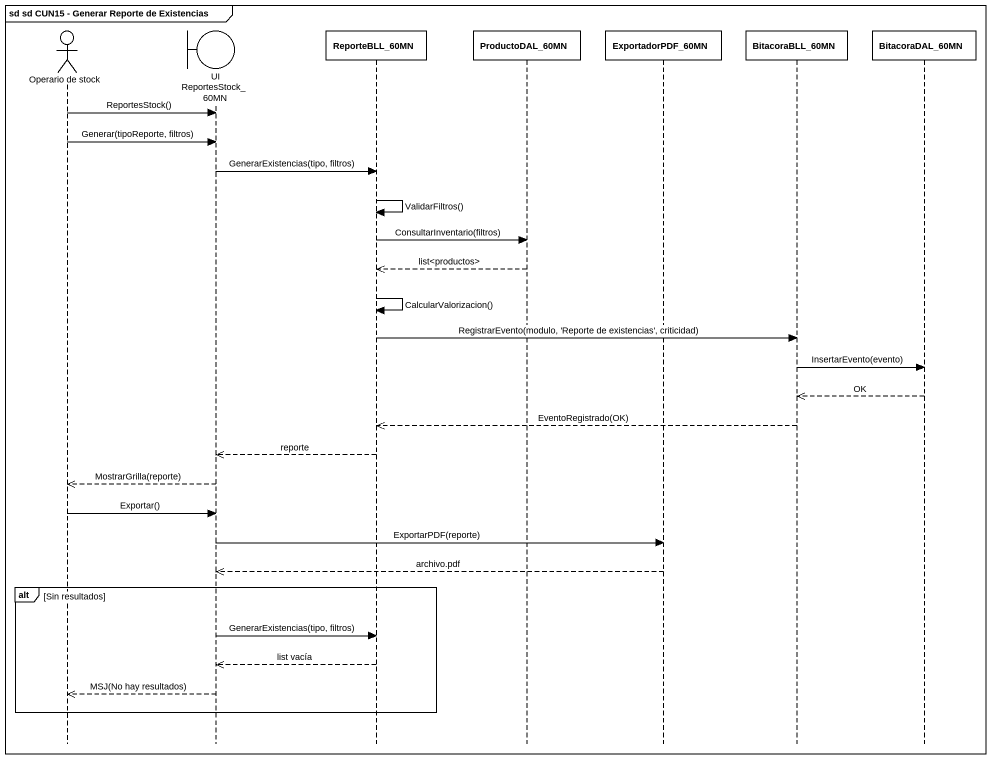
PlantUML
@startuml
mainframe sd sd CUN15 - Generar Reporte de Existencias
hide footbox
actor "Operario de stock" as Operario_de_stock
boundary "UI ReportesStock_60MN" as UI_ReportesStock_60MN
participant ReporteBLL_60MN
participant ProductoDAL_60MN
participant ExportadorPDF_60MN
participant BitacoraBLL_60MN
participant BitacoraDAL_60MN

Operario_de_stock -> UI_ReportesStock_60MN : ReportesStock()
Operario_de_stock -> UI_ReportesStock_60MN : Generar(tipoReporte, filtros)
UI_ReportesStock_60MN -> ReporteBLL_60MN : GenerarExistencias(tipo, filtros)
ReporteBLL_60MN -> ReporteBLL_60MN : ValidarFiltros()
ReporteBLL_60MN -> ProductoDAL_60MN : ConsultarInventario(filtros)
ProductoDAL_60MN -->> ReporteBLL_60MN : list<productos>
ReporteBLL_60MN -> ReporteBLL_60MN : CalcularValorizacion()
ReporteBLL_60MN -> BitacoraBLL_60MN : RegistrarEvento(modulo, 'Reporte de existencias', criticidad)
BitacoraBLL_60MN -> BitacoraDAL_60MN : InsertarEvento(evento)
BitacoraDAL_60MN -->> BitacoraBLL_60MN : OK
BitacoraBLL_60MN -->> ReporteBLL_60MN : EventoRegistrado(OK)
ReporteBLL_60MN -->> UI_ReportesStock_60MN : reporte
UI_ReportesStock_60MN -->> Operario_de_stock : MostrarGrilla(reporte)
Operario_de_stock -> UI_ReportesStock_60MN : Exportar()
UI_ReportesStock_60MN -> ExportadorPDF_60MN : ExportarPDF(reporte)
ExportadorPDF_60MN -->> UI_ReportesStock_60MN : archivo.pdf
alt Sin resultados
  UI_ReportesStock_60MN -> ReporteBLL_60MN : GenerarExistencias(tipo, filtros)
  ReporteBLL_60MN -->> UI_ReportesStock_60MN : list vacía
  UI_ReportesStock_60MN -->> Operario_de_stock : MSJ(No hay resultados)
end
@enduml
